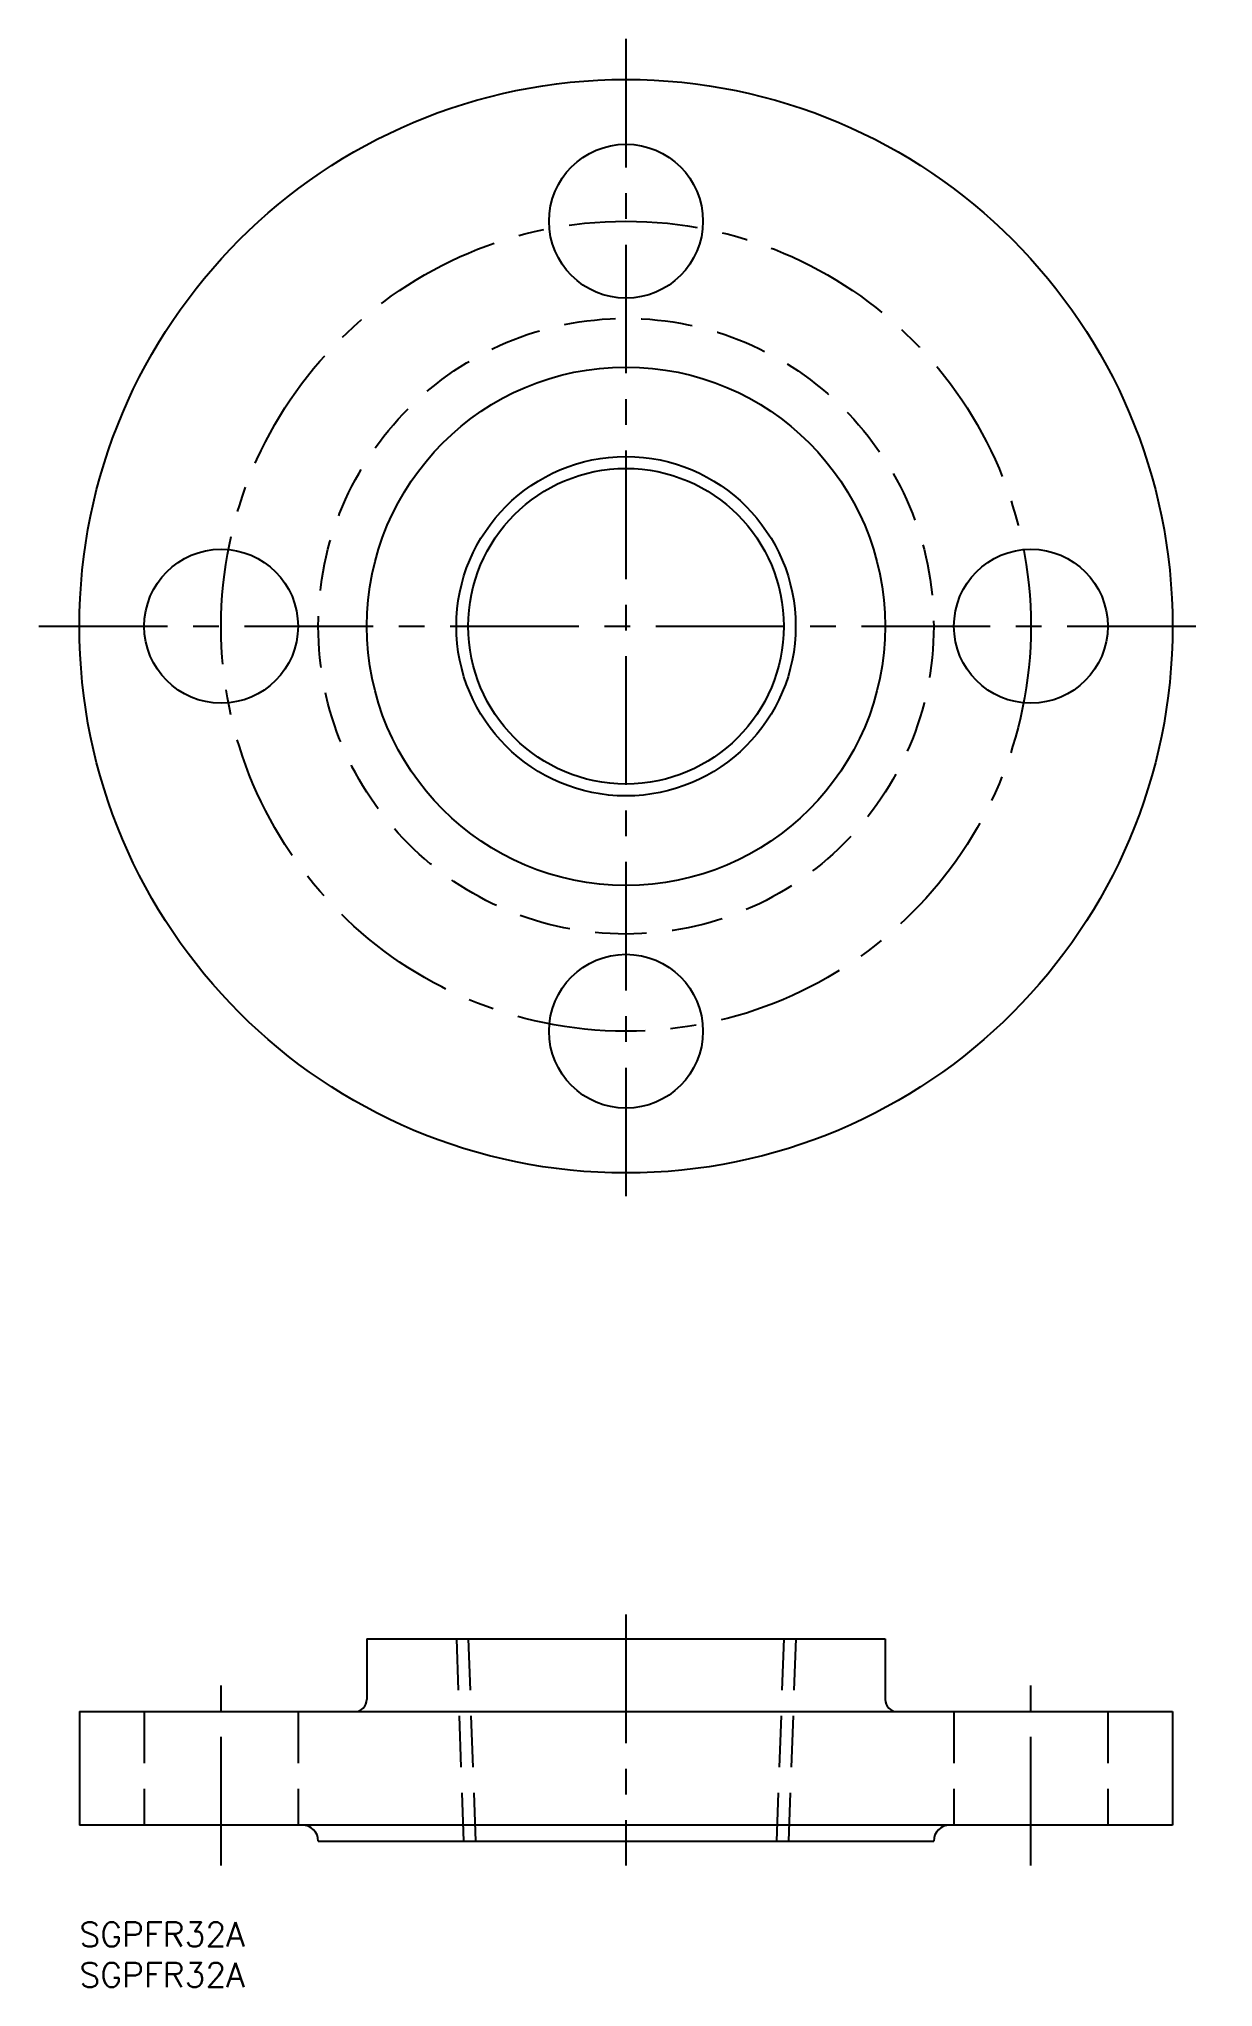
# Model space of a CAD drawing. Extents: x -5 to 140, y -8 to 233.
import ezdxf

# ---------------------------------------------------------------- set-up
doc = ezdxf.new("R2010")
doc.units = 0
doc.header["$LTSCALE"] = 0.5
doc.linetypes.add('CENTER', pattern=[50.8, 31.75, -6.35, 6.35, -6.35])
doc.linetypes.add('DASHED', pattern=[19.05, 12.7, -6.35])
for name, color, linetype in [('MSM_CENTER', 1, 'CENTER'), ('MSM_CONTINUOUS', 7, 'CONTINUOUS'), ('MSM_DASHED', 4, 'DASHED'), ('MSM_NARROW', 5, 'CONTINUOUS'), ('MSM_PART_NUMBER', 7, 'CONTINUOUS')]:
    doc.layers.add(name, color=color, linetype=linetype)
doc.styles.get("Standard").update_dxf_attribs({"font": 'txt.shx', "height": 3, "bigfont": 'bigfont.shx'})

msp = doc.modelspace()

# ---------------------------------------------------------------- linework, layer by layer
at = {"layer": 'MSM_CENTER'}
for p, q in [((67.5, 232.5), (67.5, 87.5)), ((-5, 160), (140, 160)), ((67.5, 38), (67.5, 7)), ((17.5, 7), (17.5, 31)), ((117.5, 7), (117.5, 31))]:
    msp.add_line(p, q, dxfattribs=at)
msp.add_circle((67.5, 160), 50, dxfattribs=at)
at = {"layer": 'MSM_CONTINUOUS'}
for p, q in [((35.5, 35), (35.5, 27.5)), ((35.5, 35), (99.5, 35)), ((99.5, 35), (99.5, 27.5)), ((0, 26), (135, 26)), ((0, 26), (0, 12)), ((135, 26), (135, 12)), ((135, 12), (0, 12)), ((29.5, 10), (105.5, 10))]:
    msp.add_line(p, q, dxfattribs=at)
for centre, radius in [((67.5, 160), 67.5), ((67.5, 210), 9.5), ((67.5, 160), 32), ((67.5, 160), 19.48), ((17.5, 160), 9.5), ((117.5, 160), 9.5), ((67.5, 110), 9.5)]:
    msp.add_circle(centre, radius, dxfattribs=at)
for centre, radius, start, end in [((34, 27.5), 1.5, 270, 0), ((101, 27.5), 1.5, 180, 270), ((27.5, 10), 2, 0, 90), ((107.5, 10), 2, 90, 180)]:
    msp.add_arc(centre, radius, start, end, dxfattribs=at)
at = {"layer": 'MSM_DASHED'}
for p, q in [((46.55, 35), (47.42, 10)), ((48.02, 35), (48.9, 10)), ((86.98, 35), (86.1, 10)), ((88.46, 35), (87.58, 10)), ((8, 26), (8, 12)), ((27, 26), (27, 12)), ((108, 26), (108, 12)), ((127, 26), (127, 12))]:
    msp.add_line(p, q, dxfattribs=at)
msp.add_circle((67.5, 160), 38, dxfattribs=at)
at = {"layer": 'MSM_NARROW'}
msp.add_circle((67.5, 160), 20.95, dxfattribs=at)

# ---------------------------------------------------------------- texts
at = {"layer": 'MSM_PART_NUMBER'}
for p in [(0, -3), (0, -8)]:
    msp.add_text('SGPFR32A', height=3, dxfattribs=at).set_placement(p)

doc.saveas('drawing.dxf')
